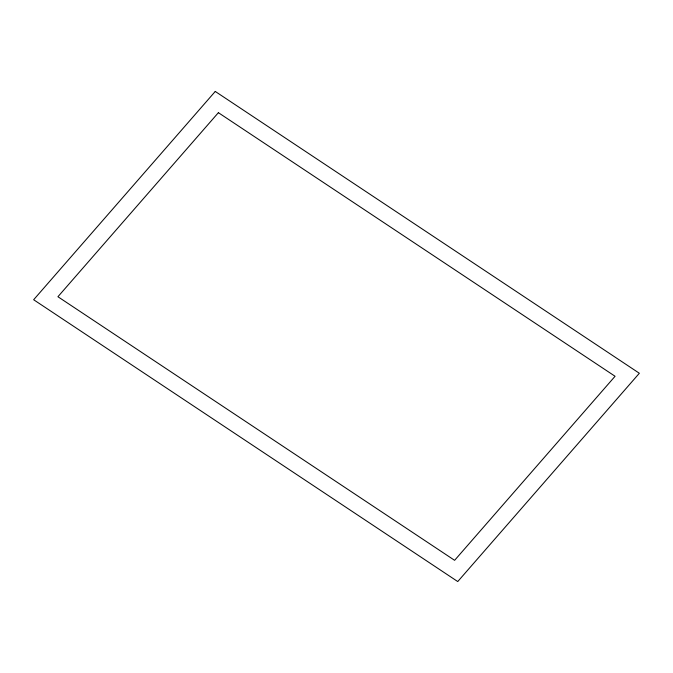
<?xml version="1.0" encoding="UTF-8"?>
<svg xmlns="http://www.w3.org/2000/svg" width="673" height="673" viewBox="0 0 673 673"><rect width="100%" height="100%" fill="white"/><g stroke="black" fill="none" stroke-linecap="round" stroke-linejoin="round"><path stroke-width="1.01" d="M215.251 91.444L33.65 299.737L457.749 581.556L639.35 373.263L215.251 91.444M218.389 112.677L57.928 296.726L454.612 560.323L615.072 376.274L218.389 112.677"/></g></svg>
